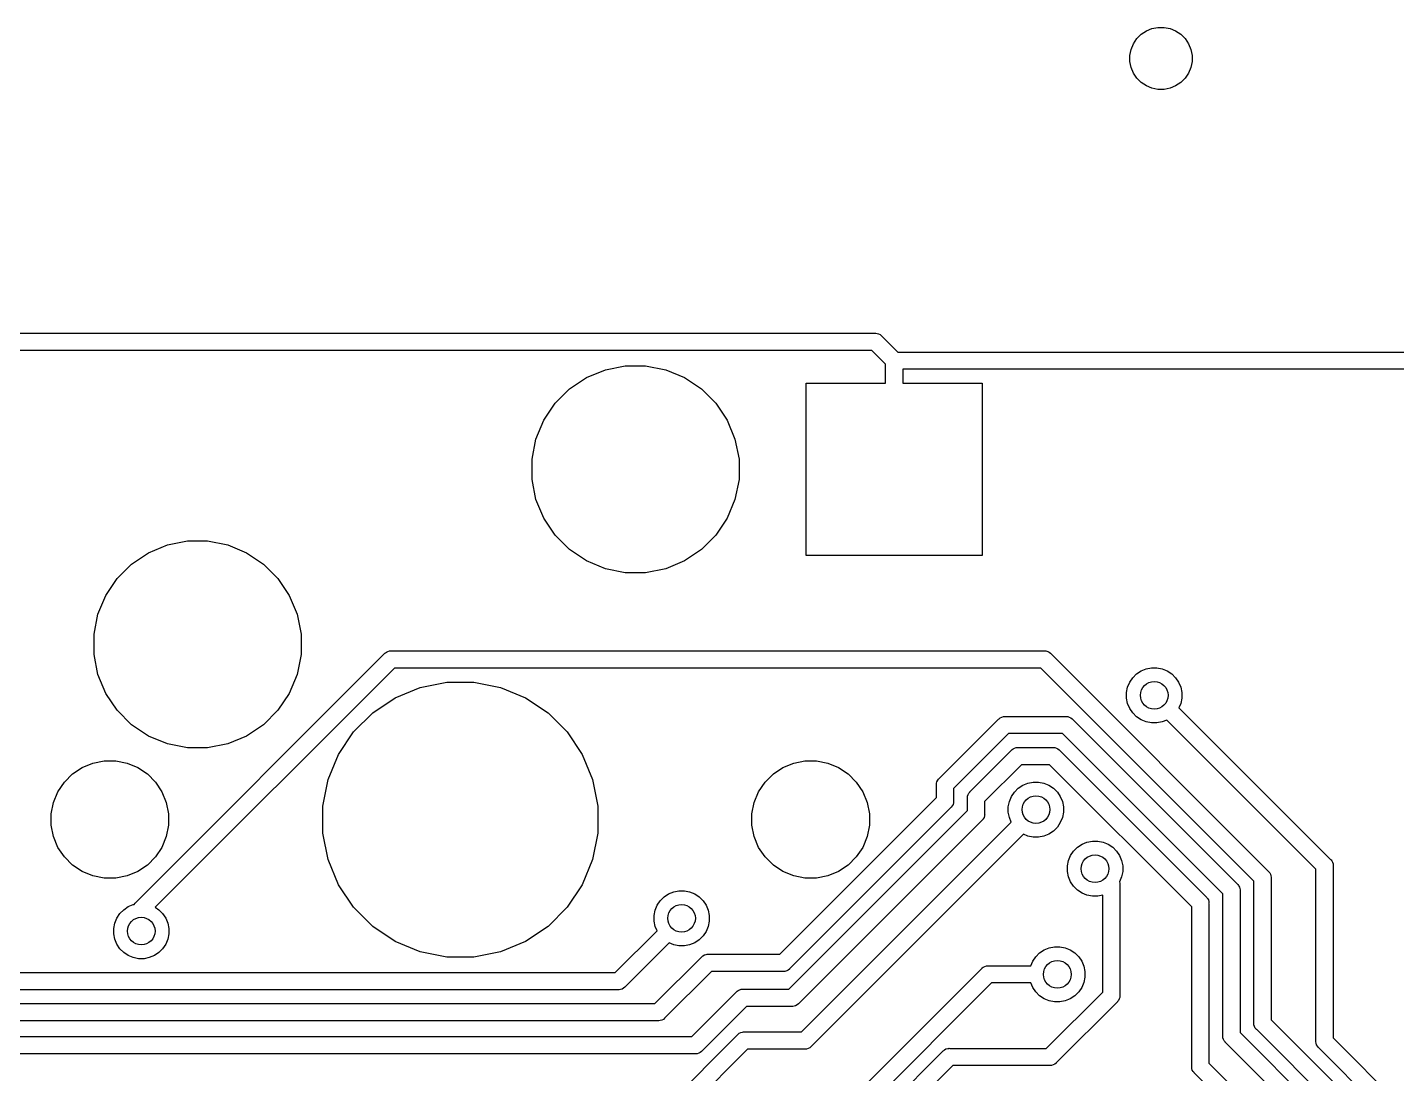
# Model space of a CAD drawing. Extents: x 1.2 to 14.9, y -4.9 to -0.3.
# Drawn here: x 11.849 to 12.63, y -0.88 to -0.283 of the extents above; entities that cross this region are included whole.
import ezdxf

# ---------------------------------------------------------------- set-up
doc = ezdxf.new("R2010")
doc.units = 0
doc.header["$MEASUREMENT"] = 0
doc.layers.add('BLACK', color=7, linetype='CONTINUOUS')

msp = doc.modelspace()

# ---------------------------------------------------------------- linework, layer by layer
at = {"layer": 'BLACK', "linetype": 'CONTINUOUS'}
for p, q in [((12.48, -0.292041), (12.482, -0.289139)), ((12.482, -0.289139), (12.4845, -0.286672)), ((12.4845, -0.286672), (12.4874, -0.284733)), ((12.4874, -0.284733), (12.4906, -0.283397)), ((12.4906, -0.283397), (12.494, -0.282717)), ((12.494, -0.282717), (12.4975, -0.282717)), ((12.4975, -0.282717), (12.5009, -0.283397)), ((12.5009, -0.283397), (12.5041, -0.284733)), ((12.5041, -0.284733), (12.507, -0.286672)), ((12.507, -0.286672), (12.5095, -0.289139)), ((12.5095, -0.289139), (12.5114, -0.292041)), ((12.478, -0.298688), (12.4787, -0.295265)), ((12.4787, -0.295265), (12.48, -0.292041)), ((12.5114, -0.292041), (12.5128, -0.295265)), ((12.5128, -0.295265), (12.5135, -0.298688)), ((12.478, -0.302178), (12.478, -0.298688)), ((12.4787, -0.305601), (12.478, -0.302178)), ((12.5135, -0.302178), (12.5128, -0.305601)), ((12.5135, -0.298688), (12.5135, -0.302178)), ((12.48, -0.308825), (12.4787, -0.305601)), ((12.482, -0.311727), (12.48, -0.308825)), ((12.4845, -0.314194), (12.482, -0.311727)), ((12.5095, -0.311727), (12.507, -0.314194)), ((12.5114, -0.308825), (12.5095, -0.311727)), ((12.5128, -0.305601), (12.5114, -0.308825)), ((12.4874, -0.316133), (12.4845, -0.314194)), ((12.4906, -0.317469), (12.4874, -0.316133)), ((12.494, -0.31815), (12.4906, -0.317469)), ((12.4975, -0.31815), (12.494, -0.31815)), ((12.5009, -0.317469), (12.4975, -0.31815)), ((12.5041, -0.316133), (12.5009, -0.317469)), ((12.507, -0.314194), (12.5041, -0.316133)), ((11.5986, -0.457335), (12.3325, -0.457335)), ((12.3325, -0.457335), (12.3327, -0.457311)), ((12.3327, -0.457311), (12.333, -0.457335)), ((12.333, -0.457335), (12.333, -0.457335)), ((12.333, -0.457335), (12.3337, -0.457406)), ((12.3337, -0.457406), (12.3346, -0.457687)), ((12.3346, -0.457687), (12.3355, -0.458144)), ((12.3355, -0.458144), (12.3362, -0.458759)), ((12.3362, -0.458759), (12.3364, -0.458947)), ((12.3364, -0.458947), (12.3455, -0.468059)), ((12.3307, -0.467177), (11.6004, -0.467177)), ((12.3385, -0.475019), (12.3307, -0.467177)), ((12.3455, -0.468059), (12.6574, -0.468059)), ((12.1786, -0.478214), (12.19, -0.475945)), ((12.19, -0.475945), (12.2016, -0.475945)), ((12.2016, -0.475945), (12.2131, -0.478214)), ((12.3385, -0.485787), (12.3385, -0.475019)), ((12.1582, -0.489129), (12.1679, -0.482666)), ((12.1679, -0.482666), (12.1786, -0.478214)), ((12.2131, -0.478214), (12.2238, -0.482666)), ((12.2238, -0.482666), (12.2335, -0.489129)), ((12.6545, -0.477902), (12.3484, -0.477902)), ((12.3484, -0.477902), (12.3484, -0.485787)), ((12.15, -0.497355), (12.1582, -0.489129)), ((12.2335, -0.489129), (12.2417, -0.497355)), ((12.2933, -0.584213), (12.2933, -0.485787)), ((12.2933, -0.485787), (12.3385, -0.485787)), ((12.3484, -0.485787), (12.3937, -0.485787)), ((12.3937, -0.485787), (12.3937, -0.584213)), ((12.1435, -0.507027), (12.15, -0.497355)), ((12.2417, -0.497355), (12.2482, -0.507027)), ((12.139, -0.517774), (12.1435, -0.507027)), ((12.2482, -0.507027), (12.2526, -0.517774)), ((12.1368, -0.529184), (12.139, -0.517774)), ((12.2526, -0.517774), (12.2549, -0.529184)), ((12.1368, -0.540816), (12.1368, -0.529184)), ((12.2549, -0.529184), (12.2549, -0.540816)), ((12.139, -0.552226), (12.1368, -0.540816)), ((12.2549, -0.540816), (12.2526, -0.552226)), ((12.1435, -0.562973), (12.139, -0.552226)), ((12.2526, -0.552226), (12.2482, -0.562973)), ((12.15, -0.572645), (12.1435, -0.562973)), ((12.2482, -0.562973), (12.2417, -0.572645)), ((11.9179, -0.582666), (11.9286, -0.578214)), ((11.9286, -0.578214), (11.94, -0.575945)), ((11.94, -0.575945), (11.9516, -0.575945)), ((11.9516, -0.575945), (11.9631, -0.578214)), ((11.9631, -0.578214), (11.9738, -0.582666)), ((12.1582, -0.580871), (12.15, -0.572645)), ((12.2417, -0.572645), (12.2335, -0.580871)), ((11.9082, -0.589129), (11.9179, -0.582666)), ((11.9738, -0.582666), (11.9835, -0.589129)), ((12.1679, -0.587334), (12.1582, -0.580871)), ((12.2335, -0.580871), (12.2238, -0.587334)), ((12.3937, -0.584213), (12.2933, -0.584213)), ((11.9, -0.597355), (11.9082, -0.589129)), ((11.9835, -0.589129), (11.9917, -0.597355)), ((12.1786, -0.591786), (12.1679, -0.587334)), ((12.19, -0.594055), (12.1786, -0.591786)), ((12.2131, -0.591786), (12.2016, -0.594055)), ((12.2238, -0.587334), (12.2131, -0.591786)), ((11.8935, -0.607027), (11.9, -0.597355)), ((11.9917, -0.597355), (11.9982, -0.607027)), ((12.2016, -0.594055), (12.19, -0.594055)), ((11.889, -0.617774), (11.8935, -0.607027)), ((11.9982, -0.607027), (12.0026, -0.617774)), ((11.8868, -0.629184), (11.889, -0.617774)), ((12.0026, -0.617774), (12.0049, -0.629184)), ((11.8868, -0.640816), (11.8868, -0.629184)), ((12.0049, -0.629184), (12.0049, -0.640816)), ((11.889, -0.652226), (11.8868, -0.640816)), ((11.9104, -0.782522), (12.0526, -0.640274)), ((12.0049, -0.640816), (12.0026, -0.652226)), ((12.0526, -0.640274), (12.0528, -0.640086)), ((12.0528, -0.640086), (12.0531, -0.63981)), ((12.0531, -0.63981), (12.0536, -0.639471)), ((12.0536, -0.639471), (12.0544, -0.639014)), ((12.0544, -0.639014), (12.0553, -0.638733)), ((12.0553, -0.638733), (12.0561, -0.638661)), ((12.0561, -0.638661), (12.0563, -0.638638)), ((12.0561, -0.638661), (12.0561, -0.638661)), ((12.0563, -0.638638), (12.0565, -0.638661)), ((12.0565, -0.638661), (12.4289, -0.638661)), ((12.4289, -0.638661), (12.4292, -0.638638)), ((12.4292, -0.638638), (12.4294, -0.638661)), ((12.4294, -0.638661), (12.4294, -0.638661)), ((12.4294, -0.638661), (12.4301, -0.638733)), ((12.4301, -0.638733), (12.4311, -0.639014)), ((12.4311, -0.639014), (12.4319, -0.639471)), ((12.4319, -0.639471), (12.4327, -0.640086)), ((12.4327, -0.640086), (12.4328, -0.640274)), ((12.4328, -0.640274), (12.557, -0.764432)), ((12.0583, -0.648504), (11.9217, -0.78511)), ((12.4271, -0.648504), (12.0583, -0.648504)), ((12.5487, -0.770121), (12.4271, -0.648504)), ((12.4873, -0.648936), (12.4903, -0.648331)), ((12.4903, -0.648331), (12.4934, -0.648331)), ((12.4934, -0.648331), (12.4965, -0.648936)), ((11.8935, -0.662973), (11.889, -0.652226)), ((12.0026, -0.652226), (11.9982, -0.662973)), ((12.0729, -0.659517), (12.0881, -0.6565)), ((12.0881, -0.6565), (12.1036, -0.6565)), ((12.1036, -0.6565), (12.1187, -0.659517)), ((12.4779, -0.656619), (12.4796, -0.65404)), ((12.4796, -0.65404), (12.4818, -0.651846)), ((12.4818, -0.651846), (12.4844, -0.650123)), ((12.4844, -0.650123), (12.4873, -0.648936)), ((12.4965, -0.648936), (12.4993, -0.650123)), ((12.4993, -0.650123), (12.5019, -0.651846)), ((12.5019, -0.651846), (12.5041, -0.65404)), ((12.5041, -0.65404), (12.5058, -0.656619)), ((11.9, -0.672645), (11.8935, -0.662973)), ((11.9982, -0.662973), (11.9917, -0.672645)), ((12.0586, -0.665434), (12.0729, -0.659517)), ((12.1187, -0.659517), (12.133, -0.665434)), ((12.4761, -0.662528), (12.4767, -0.659485)), ((12.4761, -0.66563), (12.4761, -0.662528)), ((12.4767, -0.659485), (12.4779, -0.656619)), ((12.5058, -0.656619), (12.507, -0.659485)), ((12.507, -0.659485), (12.5076, -0.662528)), ((12.5076, -0.662528), (12.5076, -0.66563)), ((12.0458, -0.674025), (12.0586, -0.665434)), ((12.133, -0.665434), (12.1459, -0.674025)), ((12.4767, -0.668672), (12.4761, -0.66563)), ((12.4779, -0.671538), (12.4767, -0.668672)), ((12.4796, -0.674118), (12.4779, -0.671538)), ((12.507, -0.668672), (12.506, -0.671211)), ((12.506, -0.671211), (12.5924, -0.757669)), ((12.5076, -0.66563), (12.507, -0.668672)), ((11.9082, -0.680871), (11.9, -0.672645)), ((11.9917, -0.672645), (11.9835, -0.680871)), ((12.0349, -0.684959), (12.0458, -0.674025)), ((12.1459, -0.674025), (12.1568, -0.684959)), ((12.3692, -0.711637), (12.4031, -0.677715)), ((12.4031, -0.677715), (12.4033, -0.677527)), ((12.4033, -0.677527), (12.4035, -0.677373)), ((12.4035, -0.677373), (12.404, -0.676912)), ((12.404, -0.676912), (12.4049, -0.676455)), ((12.4049, -0.676455), (12.4058, -0.676174)), ((12.4058, -0.676174), (12.4065, -0.676102)), ((12.4065, -0.676102), (12.4068, -0.676079)), ((12.4065, -0.676102), (12.4065, -0.676102)), ((12.4068, -0.676079), (12.407, -0.676102)), ((12.407, -0.676102), (12.4413, -0.676102)), ((12.4413, -0.676102), (12.4415, -0.676079)), ((12.4415, -0.676079), (12.4418, -0.676102)), ((12.4418, -0.676102), (12.4418, -0.676102)), ((12.4418, -0.676102), (12.4425, -0.676174)), ((12.4425, -0.676174), (12.4434, -0.676455)), ((12.4434, -0.676455), (12.4443, -0.676912)), ((12.4443, -0.676912), (12.445, -0.677527)), ((12.445, -0.677527), (12.4452, -0.677715)), ((12.4452, -0.677715), (12.5392, -0.771779)), ((12.4818, -0.676311), (12.4796, -0.674118)), ((12.4844, -0.678034), (12.4818, -0.676311)), ((12.4873, -0.679222), (12.4844, -0.678034)), ((12.4903, -0.679827), (12.4873, -0.679222)), ((12.4934, -0.679827), (12.4903, -0.679827)), ((12.4965, -0.679222), (12.4934, -0.679827)), ((12.499, -0.67817), (12.4965, -0.679222)), ((12.5842, -0.763357), (12.499, -0.67817)), ((11.9179, -0.687334), (11.9082, -0.680871)), ((11.9286, -0.691786), (11.9179, -0.687334)), ((11.9738, -0.687334), (11.9631, -0.691786)), ((11.9835, -0.680871), (11.9738, -0.687334)), ((12.0263, -0.697816), (12.0349, -0.684959)), ((12.1568, -0.684959), (12.1654, -0.697816)), ((12.4088, -0.685945), (12.3774, -0.717326)), ((12.4395, -0.685945), (12.4088, -0.685945)), ((12.531, -0.777468), (12.4395, -0.685945)), ((11.94, -0.694055), (11.9286, -0.691786)), ((11.9516, -0.694055), (11.94, -0.694055)), ((11.9631, -0.691786), (11.9516, -0.694055)), ((12.3869, -0.718987), (12.4105, -0.695443)), ((12.4105, -0.695443), (12.4106, -0.695255)), ((12.4106, -0.695255), (12.4108, -0.695102)), ((12.4108, -0.695101), (12.4114, -0.69464)), ((12.4108, -0.695102), (12.4108, -0.695101)), ((12.4114, -0.69464), (12.4122, -0.694183)), ((12.4114, -0.69464), (12.4114, -0.69464)), ((12.4114, -0.69464), (12.4114, -0.69464)), ((12.4122, -0.694183), (12.4131, -0.693902)), ((12.4131, -0.693902), (12.4139, -0.693831)), ((12.4139, -0.693831), (12.4141, -0.693807)), ((12.4139, -0.693831), (12.4139, -0.693831)), ((12.4141, -0.693807), (12.4144, -0.693831)), ((12.4144, -0.693831), (12.4339, -0.693831)), ((12.4339, -0.693831), (12.4342, -0.693807)), ((12.4342, -0.693807), (12.4344, -0.693831)), ((12.4344, -0.693831), (12.4344, -0.693831)), ((12.4344, -0.693831), (12.4351, -0.693902)), ((12.4351, -0.693902), (12.4361, -0.694183)), ((12.4361, -0.694183), (12.4369, -0.69464)), ((12.4369, -0.69464), (12.4377, -0.695255)), ((12.4377, -0.695255), (12.4378, -0.695443)), ((12.4378, -0.695443), (12.5215, -0.779125)), ((11.88, -0.705313), (11.8861, -0.702787)), ((11.8861, -0.702787), (11.8925, -0.7015)), ((11.8925, -0.7015), (11.8991, -0.7015)), ((11.8991, -0.7015), (11.9056, -0.702787)), ((11.9056, -0.702787), (11.9117, -0.705313)), ((12.0203, -0.712102), (12.0263, -0.697816)), ((12.1654, -0.697816), (12.1713, -0.712102)), ((12.28, -0.705313), (12.2861, -0.702787)), ((12.2861, -0.702787), (12.2925, -0.7015)), ((12.2925, -0.7015), (12.2991, -0.7015)), ((12.2991, -0.7015), (12.3056, -0.702787)), ((12.3056, -0.702787), (12.3117, -0.705313)), ((11.8698, -0.713645), (11.8745, -0.708979)), ((11.8745, -0.708979), (11.88, -0.705313)), ((11.9117, -0.705313), (11.9172, -0.708979)), ((11.9172, -0.708979), (11.9218, -0.713645)), ((12.2698, -0.713645), (12.2745, -0.708979)), ((12.2745, -0.708979), (12.28, -0.705313)), ((12.3117, -0.705313), (12.3172, -0.708979)), ((12.3172, -0.708979), (12.3218, -0.713645)), ((12.4161, -0.703673), (12.3951, -0.724676)), ((12.4321, -0.703673), (12.4161, -0.703673)), ((12.5133, -0.784814), (12.4321, -0.703673)), ((11.8661, -0.719132), (11.8698, -0.713645)), ((11.9218, -0.713645), (11.9255, -0.719132)), ((12.0173, -0.727268), (12.0203, -0.712102)), ((12.1713, -0.712102), (12.1743, -0.727268)), ((12.2661, -0.719132), (12.2698, -0.713645)), ((12.3218, -0.713645), (12.3255, -0.719132)), ((12.3676, -0.714323), (12.3679, -0.713395)), ((12.3676, -0.715287), (12.3676, -0.714323)), ((12.3676, -0.715529), (12.3676, -0.715287)), ((12.3676, -0.722477), (12.3676, -0.715529)), ((12.3679, -0.713395), (12.3684, -0.71254)), ((12.3684, -0.71254), (12.3688, -0.711978)), ((12.3688, -0.711978), (12.369, -0.711791)), ((12.3688, -0.711978), (12.3688, -0.711978)), ((12.369, -0.711791), (12.3692, -0.711637)), ((12.3774, -0.717326), (12.3774, -0.724275)), ((12.3867, -0.719141), (12.3869, -0.718987)), ((12.4121, -0.719276), (12.4143, -0.717083)), ((12.4143, -0.717083), (12.4169, -0.715359)), ((12.4169, -0.715359), (12.4198, -0.714172)), ((12.4198, -0.714172), (12.4228, -0.713567)), ((12.4228, -0.713567), (12.4259, -0.713567)), ((12.4259, -0.713567), (12.4289, -0.714172)), ((12.4289, -0.714172), (12.4318, -0.715359)), ((12.4318, -0.715359), (12.4344, -0.717083)), ((12.4344, -0.717083), (12.4366, -0.719276)), ((11.8623, -0.731701), (11.8636, -0.725228)), ((11.8636, -0.725228), (11.8661, -0.719132)), ((11.9255, -0.719132), (11.928, -0.725228)), ((11.928, -0.725228), (11.9293, -0.731701)), ((12.2623, -0.731701), (12.2636, -0.725228)), ((12.2636, -0.725228), (12.2661, -0.719132)), ((12.2781, -0.811925), (12.3676, -0.722477)), ((12.3255, -0.719132), (12.328, -0.725228)), ((12.328, -0.725228), (12.3293, -0.731701)), ((12.3771, -0.726408), (12.3766, -0.727263)), ((12.3773, -0.72548), (12.3771, -0.726408)), ((12.3774, -0.724757), (12.3773, -0.72548)), ((12.3774, -0.724275), (12.3774, -0.724516)), ((12.3774, -0.724516), (12.3774, -0.724757)), ((12.3774, -0.724757), (12.3774, -0.724757)), ((12.3853, -0.722638), (12.3854, -0.721673)), ((12.3853, -0.722879), (12.3853, -0.722638)), ((12.3853, -0.729824), (12.3853, -0.722879)), ((12.3854, -0.721673), (12.3857, -0.720745)), ((12.3857, -0.720745), (12.3861, -0.71989)), ((12.3861, -0.71989), (12.3866, -0.719329)), ((12.3866, -0.719329), (12.3867, -0.719141)), ((12.3866, -0.719329), (12.3866, -0.719329)), ((12.3951, -0.724676), (12.3951, -0.731621)), ((12.4086, -0.727764), (12.4092, -0.724721)), ((12.4092, -0.724721), (12.4104, -0.721855)), ((12.4104, -0.721855), (12.4121, -0.719276)), ((12.4366, -0.719276), (12.4383, -0.721855)), ((12.4383, -0.721855), (12.4395, -0.724721)), ((12.4395, -0.724721), (12.4401, -0.727764)), ((11.8623, -0.738299), (11.8623, -0.731701)), ((11.9293, -0.731701), (11.9293, -0.738299)), ((12.0173, -0.742732), (12.0173, -0.727268)), ((12.1743, -0.727268), (12.1743, -0.742732)), ((12.2623, -0.738299), (12.2623, -0.731701)), ((12.2833, -0.831811), (12.3853, -0.729824)), ((12.3758, -0.728166), (12.2838, -0.820155)), ((12.3293, -0.731701), (12.3293, -0.738299)), ((12.376, -0.728012), (12.3758, -0.728166)), ((12.3766, -0.727263), (12.376, -0.728012)), ((12.3943, -0.73461), (12.3942, -0.734823)), ((12.3948, -0.733755), (12.3943, -0.73461)), ((12.3951, -0.732827), (12.3948, -0.733755)), ((12.3948, -0.733755), (12.3948, -0.733755)), ((12.3951, -0.731621), (12.3952, -0.731862)), ((12.3952, -0.731862), (12.3951, -0.732103)), ((12.3951, -0.732103), (12.3951, -0.732104)), ((12.3951, -0.732104), (12.3951, -0.732827)), ((12.4086, -0.730866), (12.4086, -0.727764)), ((12.4092, -0.733909), (12.4086, -0.730866)), ((12.4103, -0.736447), (12.4092, -0.733909)), ((12.4395, -0.733909), (12.4383, -0.736774)), ((12.4401, -0.730866), (12.4395, -0.733909)), ((12.4401, -0.727764), (12.4401, -0.730866)), ((11.8636, -0.744772), (11.8623, -0.738299)), ((11.9293, -0.738299), (11.928, -0.744772)), ((12.2636, -0.744772), (12.2623, -0.738299)), ((12.3935, -0.735513), (12.289, -0.840041)), ((12.2905, -0.85624), (12.4103, -0.736447)), ((12.3293, -0.738299), (12.328, -0.744772)), ((12.3937, -0.735359), (12.3935, -0.735513)), ((12.3942, -0.734823), (12.3937, -0.735359)), ((12.4344, -0.741547), (12.4318, -0.743271)), ((12.4366, -0.739354), (12.4344, -0.741547)), ((12.4383, -0.736774), (12.4366, -0.739354)), ((11.8661, -0.750868), (11.8636, -0.744772)), ((11.928, -0.744772), (11.9255, -0.750868)), ((12.0203, -0.757898), (12.0173, -0.742732)), ((12.1743, -0.742732), (12.1713, -0.757898)), ((12.2661, -0.750868), (12.2636, -0.744772)), ((12.4172, -0.743406), (12.2962, -0.86447)), ((12.328, -0.744772), (12.3255, -0.750868)), ((12.4198, -0.744458), (12.4172, -0.743406)), ((12.4228, -0.745063), (12.4198, -0.744458)), ((12.4259, -0.745063), (12.4228, -0.745063)), ((12.4289, -0.744458), (12.4259, -0.745063)), ((12.4318, -0.743271), (12.4289, -0.744458)), ((12.4481, -0.750839), (12.4507, -0.749115)), ((12.4507, -0.749115), (12.4535, -0.747928)), ((12.4535, -0.747928), (12.4566, -0.747323)), ((12.4566, -0.747323), (12.4597, -0.747323)), ((12.4597, -0.747323), (12.4627, -0.747928)), ((12.4627, -0.747928), (12.4656, -0.749115)), ((12.4656, -0.749115), (12.4682, -0.750839)), ((11.8698, -0.756355), (11.8661, -0.750868)), ((11.8745, -0.761021), (11.8698, -0.756355)), ((11.9218, -0.756355), (11.9172, -0.761021)), ((11.9255, -0.750868), (11.9218, -0.756355)), ((12.0263, -0.772184), (12.0203, -0.757898)), ((12.1713, -0.757898), (12.1654, -0.772184)), ((12.2698, -0.756355), (12.2661, -0.750868)), ((12.2745, -0.761021), (12.2698, -0.756355)), ((12.3218, -0.756355), (12.3172, -0.761021)), ((12.3255, -0.750868), (12.3218, -0.756355)), ((12.443, -0.758477), (12.4442, -0.755611)), ((12.4442, -0.755611), (12.4459, -0.753032)), ((12.4459, -0.753032), (12.4481, -0.750839)), ((12.4682, -0.750839), (12.4703, -0.753032)), ((12.4703, -0.753032), (12.4721, -0.755611)), ((12.4721, -0.755611), (12.4733, -0.758477)), ((12.5924, -0.757669), (12.5926, -0.757822)), ((12.5926, -0.757822), (12.5928, -0.75801)), ((12.5928, -0.75801), (12.5928, -0.75801)), ((12.5928, -0.75801), (12.5932, -0.758572)), ((11.88, -0.764687), (11.8745, -0.761021)), ((11.8861, -0.767213), (11.88, -0.764687)), ((11.9117, -0.764687), (11.9056, -0.767213)), ((11.9172, -0.761021), (11.9117, -0.764687)), ((12.28, -0.764687), (12.2745, -0.761021)), ((12.2861, -0.767213), (12.28, -0.764687)), ((12.3117, -0.764687), (12.3056, -0.767213)), ((12.3172, -0.761021), (12.3117, -0.764687)), ((12.4424, -0.76152), (12.443, -0.758477)), ((12.4424, -0.764622), (12.4424, -0.76152)), ((12.443, -0.767664), (12.4424, -0.764622)), ((12.4733, -0.758477), (12.4739, -0.76152)), ((12.4739, -0.764622), (12.4733, -0.767664)), ((12.4739, -0.76152), (12.4739, -0.764622)), ((12.557, -0.764432), (12.5572, -0.764586)), ((12.5572, -0.764586), (12.5573, -0.764773)), ((12.5573, -0.764773), (12.5573, -0.764774)), ((12.5573, -0.764774), (12.5577, -0.765209)), ((12.5577, -0.765209), (12.5578, -0.765335)), ((12.5578, -0.765335), (12.5582, -0.76619)), ((12.5842, -0.861452), (12.5842, -0.763357)), ((12.5932, -0.758572), (12.5934, -0.758959)), ((12.5934, -0.758959), (12.5937, -0.759426)), ((12.5937, -0.759426), (12.594, -0.760354)), ((12.594, -0.760354), (12.594, -0.761077)), ((12.594, -0.761077), (12.594, -0.761078)), ((12.594, -0.761078), (12.5941, -0.761319)), ((12.5941, -0.761319), (12.594, -0.76156)), ((12.594, -0.76156), (12.594, -0.859655)), ((11.8925, -0.7685), (11.8861, -0.767213)), ((11.8991, -0.7685), (11.8925, -0.7685)), ((11.9056, -0.767213), (11.8991, -0.7685)), ((12.0349, -0.785041), (12.0263, -0.772184)), ((12.1654, -0.772184), (12.1568, -0.785041)), ((12.2925, -0.7685), (12.2861, -0.767213)), ((12.2991, -0.7685), (12.2925, -0.7685)), ((12.3056, -0.767213), (12.2991, -0.7685)), ((12.4442, -0.77053), (12.443, -0.767664)), ((12.4459, -0.77311), (12.4442, -0.77053)), ((12.4481, -0.775303), (12.4459, -0.77311)), ((12.4721, -0.77053), (12.472, -0.770633)), ((12.472, -0.770633), (12.4722, -0.771366)), ((12.4733, -0.767664), (12.4721, -0.77053)), ((12.4722, -0.771366), (12.4723, -0.772089)), ((12.4723, -0.772089), (12.4723, -0.77209)), ((12.4723, -0.77209), (12.4723, -0.772331)), ((12.4723, -0.772331), (12.4723, -0.772572)), ((12.4723, -0.772572), (12.4723, -0.83531)), ((12.5392, -0.771779), (12.5394, -0.771932)), ((12.5394, -0.771932), (12.5396, -0.77212)), ((12.5396, -0.77212), (12.54, -0.772682)), ((12.54, -0.772682), (12.5402, -0.773028)), ((12.5402, -0.773028), (12.5405, -0.773537)), ((12.5405, -0.773537), (12.5408, -0.774464)), ((12.5487, -0.851074), (12.5487, -0.770121)), ((12.5582, -0.76619), (12.5585, -0.767118)), ((12.5585, -0.767118), (12.5586, -0.767841)), ((12.5586, -0.767841), (12.5586, -0.767841)), ((12.5586, -0.767841), (12.5586, -0.768083)), ((12.5586, -0.768083), (12.5586, -0.768324)), ((12.5586, -0.768324), (12.5586, -0.849277)), ((12.2082, -0.783922), (12.2099, -0.781343)), ((12.2099, -0.781343), (12.2121, -0.77915)), ((12.2121, -0.77915), (12.2147, -0.777426)), ((12.2147, -0.777426), (12.2176, -0.776239)), ((12.2176, -0.776239), (12.2206, -0.775634)), ((12.2206, -0.775634), (12.2237, -0.775634)), ((12.2237, -0.775634), (12.2267, -0.776239)), ((12.2267, -0.776239), (12.2296, -0.777426)), ((12.2296, -0.777426), (12.2322, -0.77915)), ((12.2322, -0.77915), (12.2344, -0.781343)), ((12.2344, -0.781343), (12.2361, -0.783922)), ((12.4507, -0.777027), (12.4481, -0.775303)), ((12.4535, -0.778214), (12.4507, -0.777027)), ((12.4566, -0.778819), (12.4535, -0.778214)), ((12.4597, -0.778819), (12.4566, -0.778819)), ((12.4625, -0.778264), (12.4597, -0.778819)), ((12.4625, -0.833513), (12.4625, -0.778264)), ((12.5215, -0.779125), (12.5217, -0.779279)), ((12.5217, -0.779279), (12.5219, -0.779466)), ((12.5219, -0.779466), (12.5219, -0.779466)), ((12.5219, -0.779466), (12.5222, -0.779904)), ((12.5222, -0.779904), (12.5223, -0.780028)), ((12.5223, -0.780028), (12.5228, -0.780883)), ((12.5228, -0.780883), (12.5231, -0.781811)), ((12.531, -0.858416), (12.531, -0.777468)), ((12.5408, -0.774464), (12.5409, -0.775188)), ((12.5409, -0.775188), (12.5409, -0.775188)), ((12.5409, -0.775188), (12.5409, -0.775429)), ((12.5409, -0.775429), (12.5409, -0.77567)), ((12.5409, -0.77567), (12.5409, -0.856619)), ((11.8998, -0.791229), (11.9015, -0.78865)), ((11.9015, -0.78865), (11.9037, -0.786457)), ((11.9037, -0.786457), (11.9062, -0.784733)), ((11.9062, -0.784733), (11.9091, -0.783546)), ((11.9091, -0.783546), (11.9096, -0.783453)), ((11.9096, -0.783426), (11.9102, -0.782677)), ((11.9096, -0.783453), (11.9096, -0.783426)), ((11.9102, -0.782677), (11.9104, -0.782522)), ((11.9217, -0.78511), (11.9237, -0.786457)), ((11.9237, -0.786457), (11.9259, -0.78865)), ((11.9259, -0.78865), (11.9277, -0.791229)), ((12.0458, -0.795975), (12.0349, -0.785041)), ((12.1568, -0.785041), (12.1459, -0.795975)), ((12.2064, -0.789831), (12.207, -0.786788)), ((12.207, -0.786788), (12.2082, -0.783922)), ((12.2361, -0.783922), (12.2373, -0.786788)), ((12.2373, -0.786788), (12.2379, -0.789831)), ((12.5133, -0.875932), (12.5133, -0.784814)), ((12.5231, -0.781811), (12.5231, -0.782534)), ((12.5231, -0.782534), (12.5231, -0.782534)), ((12.5231, -0.782534), (12.5232, -0.782776)), ((12.5232, -0.782776), (12.5231, -0.783017)), ((12.5231, -0.783017), (12.5231, -0.874135)), ((11.898, -0.797138), (11.8986, -0.794095)), ((11.898, -0.80024), (11.898, -0.797138)), ((11.8986, -0.794095), (11.8998, -0.791229)), ((11.9277, -0.791229), (11.9289, -0.794095)), ((11.9289, -0.794095), (11.9295, -0.797138)), ((11.9295, -0.797138), (11.9295, -0.80024)), ((12.0586, -0.804566), (12.0458, -0.795975)), ((12.1459, -0.795975), (12.133, -0.804566)), ((12.2064, -0.792933), (12.2064, -0.789831)), ((12.207, -0.795975), (12.2064, -0.792933)), ((12.2081, -0.798514), (12.207, -0.795975)), ((12.2373, -0.795975), (12.2361, -0.798841)), ((12.2379, -0.792933), (12.2373, -0.795975)), ((12.2379, -0.789831), (12.2379, -0.792933)), ((11.8986, -0.803283), (11.898, -0.80024)), ((11.8998, -0.806148), (11.8986, -0.803283)), ((11.9289, -0.803283), (11.9277, -0.806148)), ((11.9295, -0.80024), (11.9289, -0.803283)), ((12.0729, -0.810483), (12.0586, -0.804566)), ((12.133, -0.804566), (12.1187, -0.810483)), ((12.1842, -0.822327), (12.2081, -0.798514)), ((12.2322, -0.803614), (12.2296, -0.805338)), ((12.2344, -0.801421), (12.2322, -0.803614)), ((12.2361, -0.798841), (12.2344, -0.801421)), ((11.9015, -0.808728), (11.8998, -0.806148)), ((11.9037, -0.810921), (11.9015, -0.808728)), ((11.9062, -0.812645), (11.9037, -0.810921)), ((11.9091, -0.813832), (11.9062, -0.812645)), ((11.9212, -0.812645), (11.9183, -0.813832)), ((11.9237, -0.810921), (11.9212, -0.812645)), ((11.9259, -0.808728), (11.9237, -0.810921)), ((11.9277, -0.806148), (11.9259, -0.808728)), ((12.0881, -0.8135), (12.0729, -0.810483)), ((12.1187, -0.810483), (12.1036, -0.8135)), ((12.215, -0.805473), (12.1899, -0.830557)), ((12.2176, -0.806525), (12.215, -0.805473)), ((12.2206, -0.80713), (12.2176, -0.806525)), ((12.2237, -0.80713), (12.2206, -0.80713)), ((12.2267, -0.806525), (12.2237, -0.80713)), ((12.2296, -0.805338), (12.2267, -0.806525)), ((12.2338, -0.813196), (12.2343, -0.812735)), ((12.2343, -0.812735), (12.2352, -0.812278)), ((12.2352, -0.812278), (12.2361, -0.811996)), ((12.2361, -0.811996), (12.2368, -0.811925)), ((12.2368, -0.811925), (12.2371, -0.811901)), ((12.2368, -0.811925), (12.2368, -0.811925)), ((12.2371, -0.811901), (12.2373, -0.811925)), ((12.2373, -0.811925), (12.2781, -0.811925)), ((12.4243, -0.813343), (12.4265, -0.81115)), ((12.4265, -0.81115), (12.4291, -0.809426)), ((12.4291, -0.809426), (12.432, -0.808239)), ((12.432, -0.808239), (12.435, -0.807634)), ((12.435, -0.807634), (12.4381, -0.807634)), ((12.4381, -0.807634), (12.4411, -0.808239)), ((12.4411, -0.808239), (12.444, -0.809426)), ((12.444, -0.809426), (12.4466, -0.81115)), ((12.4466, -0.81115), (12.4488, -0.813343)), ((11.9122, -0.814437), (11.9091, -0.813832)), ((11.9153, -0.814437), (11.9122, -0.814437)), ((11.9183, -0.813832), (11.9153, -0.814437)), ((12.1036, -0.8135), (12.0881, -0.8135)), ((12.2069, -0.840055), (12.2334, -0.813537)), ((12.2334, -0.813537), (12.2336, -0.81335)), ((12.2336, -0.81335), (12.2338, -0.813196)), ((12.2338, -0.813196), (12.2338, -0.813196)), ((12.2507, -0.962806), (12.3934, -0.820073)), ((12.2837, -0.820343), (12.2829, -0.820958)), ((12.2838, -0.820155), (12.2837, -0.820343)), ((12.3934, -0.820073), (12.3936, -0.819885)), ((12.3936, -0.819885), (12.3937, -0.819731)), ((12.3937, -0.819731), (12.3943, -0.81927)), ((12.3937, -0.819731), (12.3937, -0.819731)), ((12.3943, -0.819252), (12.3952, -0.818813)), ((12.3943, -0.81927), (12.3943, -0.819252)), ((12.3952, -0.818813), (12.3961, -0.818532)), ((12.3961, -0.818532), (12.3968, -0.818461)), ((12.3968, -0.818461), (12.3971, -0.818437)), ((12.3968, -0.818461), (12.3968, -0.818461)), ((12.3971, -0.818437), (12.3973, -0.818461)), ((12.3973, -0.818461), (12.4215, -0.818461)), ((12.4215, -0.818461), (12.4226, -0.815922)), ((12.4226, -0.815922), (12.4243, -0.813343)), ((12.4488, -0.813343), (12.4505, -0.815922)), ((12.4505, -0.815922), (12.4517, -0.818788)), ((12.4517, -0.818788), (12.4523, -0.821831)), ((11.2815, -0.822327), (12.1842, -0.822327)), ((12.2391, -0.821768), (12.2126, -0.848285)), ((12.2799, -0.821768), (12.2391, -0.821768)), ((12.3991, -0.828303), (12.2589, -0.968495)), ((12.2802, -0.821791), (12.2799, -0.821768)), ((12.2804, -0.821768), (12.2802, -0.821791)), ((12.2811, -0.821696), (12.2804, -0.821768)), ((12.2804, -0.821768), (12.2804, -0.821768)), ((12.2821, -0.821415), (12.2811, -0.821696)), ((12.2829, -0.820958), (12.2821, -0.821415)), ((12.4215, -0.828303), (12.3991, -0.828303)), ((12.4226, -0.830841), (12.4215, -0.828303)), ((12.4517, -0.827975), (12.4505, -0.830841)), ((12.4523, -0.824933), (12.4517, -0.827975)), ((12.4523, -0.821831), (12.4523, -0.824933)), ((12.186, -0.832169), (11.2797, -0.832169)), ((12.1863, -0.832193), (12.186, -0.832169)), ((12.1865, -0.832169), (12.1863, -0.832193)), ((12.1872, -0.832098), (12.1865, -0.832169)), ((12.1865, -0.832169), (12.1865, -0.832169)), ((12.1882, -0.831817), (12.1872, -0.832098)), ((12.189, -0.83136), (12.1882, -0.831817)), ((12.1898, -0.830745), (12.189, -0.83136)), ((12.1899, -0.830557), (12.1898, -0.830745)), ((12.228, -0.858925), (12.2535, -0.833423)), ((12.2535, -0.833423), (12.2536, -0.833236)), ((12.2536, -0.833236), (12.2538, -0.833082)), ((12.2538, -0.833082), (12.2544, -0.832621)), ((12.2544, -0.832621), (12.2552, -0.832164)), ((12.2552, -0.832164), (12.2553, -0.832156)), ((12.2553, -0.832156), (12.2562, -0.831882)), ((12.2562, -0.831882), (12.2569, -0.831811)), ((12.2569, -0.831811), (12.2571, -0.831787)), ((12.2569, -0.831811), (12.2569, -0.831811)), ((12.2571, -0.831787), (12.2574, -0.831811)), ((12.2574, -0.831811), (12.2833, -0.831811)), ((12.4243, -0.833421), (12.4226, -0.830841)), ((12.4265, -0.835614), (12.4243, -0.833421)), ((12.4291, -0.837338), (12.4265, -0.835614)), ((12.4303, -0.86565), (12.4625, -0.833513)), ((12.4466, -0.835614), (12.444, -0.837338)), ((12.4488, -0.833421), (12.4466, -0.835614)), ((12.4505, -0.830841), (12.4488, -0.833421)), ((12.4723, -0.835793), (12.4722, -0.836516)), ((12.4723, -0.83531), (12.4723, -0.835551)), ((12.4723, -0.835551), (12.4723, -0.835792)), ((12.4723, -0.835792), (12.4723, -0.835793)), ((11.2741, -0.840055), (12.2069, -0.840055)), ((12.2592, -0.841654), (12.2337, -0.867155)), ((12.2851, -0.841654), (12.2592, -0.841654)), ((12.2854, -0.841677), (12.2851, -0.841654)), ((12.2856, -0.841654), (12.2854, -0.841677)), ((12.2863, -0.841582), (12.2856, -0.841654)), ((12.2856, -0.841654), (12.2856, -0.841654)), ((12.2872, -0.841301), (12.2863, -0.841582)), ((12.2881, -0.840844), (12.2872, -0.841301)), ((12.2889, -0.840229), (12.2881, -0.840844)), ((12.289, -0.840041), (12.2889, -0.840229)), ((12.432, -0.838525), (12.4291, -0.837338)), ((12.435, -0.83913), (12.432, -0.838525)), ((12.4381, -0.83913), (12.435, -0.83913)), ((12.4707, -0.839202), (12.436, -0.87388)), ((12.4411, -0.838525), (12.4381, -0.83913)), ((12.444, -0.837338), (12.4411, -0.838525)), ((12.4709, -0.839048), (12.4707, -0.839202)), ((12.471, -0.838834), (12.4709, -0.839048)), ((12.4715, -0.838299), (12.471, -0.838834)), ((12.4719, -0.837444), (12.4715, -0.838299)), ((12.4721, -0.837064), (12.4719, -0.837444)), ((12.4722, -0.836516), (12.4721, -0.837064)), ((12.2087, -0.849898), (11.2723, -0.849898)), ((12.2089, -0.849921), (12.2087, -0.849898)), ((12.2092, -0.849898), (12.2089, -0.849921)), ((12.2099, -0.849826), (12.2092, -0.849898)), ((12.2092, -0.849898), (12.2092, -0.849898)), ((12.2108, -0.849545), (12.2099, -0.849826)), ((12.2117, -0.849088), (12.2108, -0.849545)), ((12.2124, -0.848473), (12.2117, -0.849088)), ((12.2126, -0.848285), (12.2124, -0.848473)), ((12.5487, -0.851315), (12.5487, -0.851074)), ((12.5487, -0.851556), (12.5487, -0.851315)), ((12.5488, -0.85228), (12.5487, -0.851556)), ((12.5487, -0.851556), (12.5487, -0.851556)), ((12.5586, -0.849277), (12.784, -1.07469)), ((11.2679, -0.858925), (12.228, -0.858925)), ((12.1957, -0.916275), (12.2541, -0.857852)), ((12.2541, -0.857852), (12.2543, -0.857665)), ((12.2543, -0.857665), (12.2545, -0.857511)), ((12.2545, -0.857511), (12.255, -0.85705)), ((12.2545, -0.857511), (12.2545, -0.857511)), ((12.255, -0.85705), (12.2559, -0.856593)), ((12.2559, -0.856578), (12.2568, -0.856311)), ((12.2559, -0.856593), (12.2559, -0.856578)), ((12.2568, -0.856311), (12.2575, -0.85624)), ((12.2575, -0.85624), (12.2578, -0.856216)), ((12.2575, -0.85624), (12.2575, -0.85624)), ((12.2578, -0.856216), (12.258, -0.85624)), ((12.258, -0.85624), (12.2905, -0.85624)), ((12.531, -0.858657), (12.531, -0.858416)), ((12.5311, -0.859622), (12.531, -0.858657)), ((12.5314, -0.86055), (12.5311, -0.859622)), ((12.5409, -0.856619), (12.7767, -1.09242)), ((12.5491, -0.853207), (12.5488, -0.85228)), ((12.5496, -0.854062), (12.5491, -0.853207)), ((12.5502, -0.854812), (12.5496, -0.854062)), ((12.5504, -0.854966), (12.5502, -0.854812)), ((12.7783, -1.08292), (12.5504, -0.854966)), ((12.594, -0.859655), (12.7617, -1.02734)), ((12.2598, -0.866083), (12.2039, -0.921964)), ((12.2335, -0.867343), (12.2328, -0.867958)), ((12.2337, -0.867155), (12.2335, -0.867343)), ((12.2923, -0.866083), (12.2598, -0.866083)), ((12.269, -0.96957), (12.3713, -0.867262)), ((12.2925, -0.866106), (12.2923, -0.866083)), ((12.2927, -0.866083), (12.2925, -0.866106)), ((12.2935, -0.866011), (12.2927, -0.866083)), ((12.2927, -0.866083), (12.2927, -0.866083)), ((12.2944, -0.86573), (12.2935, -0.866011)), ((12.2953, -0.865273), (12.2944, -0.86573)), ((12.296, -0.864658), (12.2953, -0.865273)), ((12.2962, -0.86447), (12.296, -0.864658)), ((12.3713, -0.867262), (12.3714, -0.867074)), ((12.3714, -0.867074), (12.3718, -0.866807)), ((12.3718, -0.866807), (12.3722, -0.866459)), ((12.3722, -0.866459), (12.373, -0.866002)), ((12.373, -0.866002), (12.374, -0.865721)), ((12.374, -0.865721), (12.3747, -0.86565)), ((12.3747, -0.86565), (12.3749, -0.865626)), ((12.3747, -0.86565), (12.3747, -0.86565)), ((12.3749, -0.865626), (12.3752, -0.86565)), ((12.3752, -0.86565), (12.4303, -0.86565)), ((12.5318, -0.861405), (12.5314, -0.86055)), ((12.5323, -0.861934), (12.5318, -0.861405)), ((12.5324, -0.862154), (12.5323, -0.861934)), ((12.5326, -0.862308), (12.5324, -0.862154)), ((12.771, -1.10065), (12.5326, -0.862308)), ((12.5842, -0.861693), (12.5842, -0.861452)), ((12.5842, -0.861934), (12.5842, -0.861693)), ((12.5843, -0.862658), (12.5842, -0.861934)), ((12.5842, -0.861934), (12.5842, -0.861934)), ((12.5846, -0.863585), (12.5843, -0.862658)), ((12.585, -0.86444), (12.5846, -0.863585)), ((12.5856, -0.86519), (12.585, -0.86444)), ((12.5858, -0.865344), (12.5856, -0.86519)), ((12.7573, -1.0368), (12.5858, -0.865344)), ((12.2298, -0.868768), (11.2661, -0.868768)), ((12.23, -0.868791), (12.2298, -0.868768)), ((12.2303, -0.868768), (12.23, -0.868791)), ((12.231, -0.868696), (12.2303, -0.868768)), ((12.2303, -0.868768), (12.2303, -0.868768)), ((12.2319, -0.868415), (12.231, -0.868696)), ((12.2328, -0.867958), (12.2319, -0.868415)), ((12.4342, -0.875139), (12.4333, -0.875421)), ((12.4351, -0.874683), (12.4342, -0.875139)), ((12.4359, -0.874068), (12.4351, -0.874683)), ((12.436, -0.87388), (12.4359, -0.874068)), ((12.5231, -0.874135), (12.7608, -1.11181)), ((12.377, -0.875492), (12.2772, -0.975259)), ((12.4321, -0.875492), (12.377, -0.875492)), ((12.4324, -0.875516), (12.4321, -0.875492)), ((12.4326, -0.875492), (12.4324, -0.875516)), ((12.4333, -0.875421), (12.4326, -0.875492)), ((12.4326, -0.875492), (12.4326, -0.875492)), ((12.5133, -0.876173), (12.5133, -0.875932)), ((12.5134, -0.877138), (12.5133, -0.876173)), ((12.5136, -0.878066), (12.5134, -0.877138)), ((12.5141, -0.878921), (12.5136, -0.878066)), ((12.5146, -0.879482), (12.5141, -0.878921)), ((12.5147, -0.87967), (12.5146, -0.879482)), ((12.5149, -0.879824), (12.5147, -0.87967)), ((12.7538, -1.11877), (12.5149, -0.879824))]:
    msp.add_line(p, q, dxfattribs=at)
at = {"layer": 'BLACK'}
for centre in [(12.4919, -0.664079), (12.4244, -0.729315), (12.4581, -0.763071), (12.2221, -0.791382), (11.9137, -0.798689), (12.4366, -0.823382)]:
    msp.add_circle(centre, 0.007874, dxfattribs=at)

doc.saveas('drawing.dxf')
